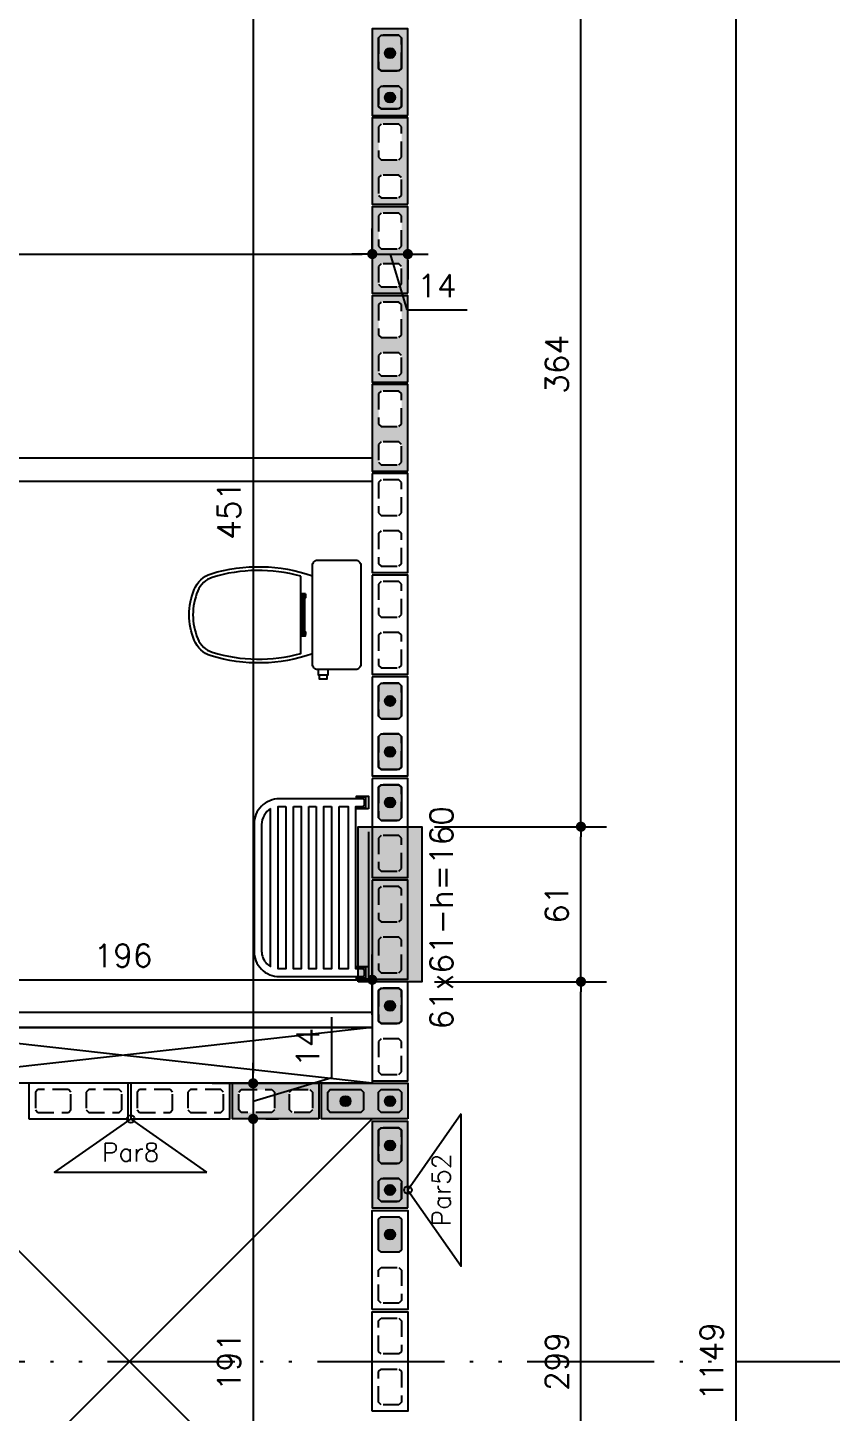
# Model space of a CAD drawing. Extents: x -14651 to 4579, y -10691 to -1290.
# Drawn here: x 3109 to 3425, y -9609 to -9064 of the extents above; entities that cross this region are included whole.
import ezdxf
from ezdxf.enums import TextEntityAlignment as Align

# ---------------------------------------------------------------- set-up
doc = ezdxf.new("R2010")
doc.units = 0
doc.header["$LTSCALE"] = 25
doc.linetypes.add('DASHED2', pattern=[0.375, 0.25, -0.125])
doc.linetypes.add('ESTILO_TQS_0004', pattern=[3.3, 2, -0.4, 0.05, -0.4, 0.05, -0.4])
for name, color, linetype in [('213', 252, 'Continuous'), ('241', 2, 'Continuous'), ('247', 50, 'Continuous'), ('248', 100, 'Continuous'), ('ABERTURAS', 53, 'Continuous'), ('ALVENARIA NÃO ESTRUTURAL', 242, 'Continuous'), ('Arranque', 14, 'Continuous'), ('COTA', 1, 'Continuous'), ('EIXOS', 1, 'ESTILO_TQS_0004'), ('FERRO', 5, 'Continuous'), ('Linha_fina', 1, 'Continuous'), ('Pena_1', 1, 'Continuous'), ('Pena_2', 2, 'Continuous'), ('PROJ', 252, 'Continuous'), ('TJANELA', 2, 'Continuous')]:
    doc.layers.add(name, color=color, linetype=linetype)
doc.styles.add('COTA', font='romans.shx')
doc.styles.add('Texto1', font='romans.shx', dxfattribs={"height": 9})
doc.dimstyles.new('forma', dxfattribs={"dimscale": 5, "dimtxt": 1.8, "dimasz": 0.8, "dimexe": 2, "dimexo": 1, "dimgap": 1, "dimtad": 1, "dimdec": 1, "dimzin": 9, "dimtxsty": 'COTA', "dimblk1": 'DOT', "dimblk2": 'DOT', "dimsah": 1, "dimcen": 0, "dimdle": 1, "dimclrd": 256, "dimclre": 256, "dimclrt": 2, "dimadec": 0, "dimazin": 0, "dimtfac": 1, "dimtdec": 0, "dimtmove": 0, "dimatfit": 3, "dimfxl": 1, "dimtolj": 1, "dimtzin": 0, "dimarcsym": 0})

# ---------------------------------------------------------------- blocks, each defined once
blk = doc.blocks.new('P4015', base_point=(5842102.11612, -8124149.02973))
blk.add_lwpolyline([(5842082.61612, -8124156.02973), (5842121.61612, -8124156.02973), (5842121.61612, -8124142.02973), (5842082.61612, -8124142.02973), (5842082.61612, -8124156.02973)])
at = {"color": 1, "linetype": 'DASHED2'}
for points in [[(5842085.11612, -8124152.52973), (5842086.11612, -8124153.52973), (5842098.11612, -8124153.52973), (5842099.11612, -8124152.52973), (5842099.11612, -8124145.52973), (5842098.11612, -8124144.52973), (5842086.11612, -8124144.52973), (5842085.11612, -8124145.52973), (5842085.11612, -8124152.52973)], [(5842105.11612, -8124152.52973), (5842106.11612, -8124153.52973), (5842118.11612, -8124153.52973), (5842119.11612, -8124152.52973), (5842119.11612, -8124145.52973), (5842118.11612, -8124144.52973), (5842106.11612, -8124144.52973), (5842105.11612, -8124145.52973), (5842105.11612, -8124152.52973)]]:
    blk.add_lwpolyline(points, dxfattribs=at)
blk = doc.blocks.new('P3515')
at = {"layer": '248'}
h = blk.add_hatch(color=100, dxfattribs=at)
h.paths.add_polyline_path([(17, 7), (-17, 7), (-17, -7), (17, -7)])
h.paths.add_polyline_path([(-5.5, -3.5), (-6.5, -4.5), (-13.5, -4.5), (-14.5, -3.5), (-14.5, 3.5), (-13.5, 4.5), (-6.5, 4.5), (-5.5, 3.5)], flags=16)
h.paths.add_polyline_path([(0.5, 3.5), (1.5, 4.5), (13.5, 4.5), (14.5, 3.5), (14.5, -3.5), (13.5, -4.5), (1.5, -4.5), (0.5, -3.5)], flags=16)
blk.add_lwpolyline([(-17, -7), (17, -7), (17, 7), (-17, 7), (-17, -7)])
at = {"color": 1, "linetype": 'DASHED2'}
for points in [[(-14.5, -3.5), (-13.5, -4.5), (-6.5, -4.5), (-5.5, -3.5), (-5.5, 3.5), (-6.5, 4.5), (-13.5, 4.5), (-14.5, 3.5), (-14.5, -3.5)], [(0.5, -3.5), (1.5, -4.5), (13.5, -4.5), (14.5, -3.5), (14.5, 3.5), (13.5, 4.5), (1.5, 4.5), (0.5, 3.5), (0.5, -3.5)]]:
    blk.add_lwpolyline(points, dxfattribs=at)
blk = doc.blocks.new('GR-1409')
at = {"layer": '213'}
h = blk.add_hatch(color=256, dxfattribs=at)
h.paths.add_polyline_path([(-6, 4.5), (-7, 3.5), (-7, -3.5), (-6, -4.5), (6, -4.5), (7, -3.5), (7, 3.5), (6, 4.5)])
h.paths.add_polyline_path([(-2, 0, 1), (2, 0, 1)], flags=16)
at = {"layer": 'Arranque'}
blk.add_hatch(color=256, dxfattribs=at).paths.add_polyline_path([(-2, 0, 1), (2, 0, 1)])
at = {"layer": '213'}
blk.add_lwpolyline([(-7, 3.5), (-6, 4.5), (6, 4.5), (7, 3.5), (7, -3.5), (6, -4.5), (-6, -4.5), (-7, -3.5), (-7, 3.5)], dxfattribs=at)
at = {"layer": 'FERRO', "linetype": 'Continuous'}
blk.add_circle((0, 0), 2, dxfattribs=at)
blk = doc.blocks.new('GR-0909')
at = {"layer": '213'}
h = blk.add_hatch(color=256, dxfattribs=at)
h.paths.add_polyline_path([(3.5, -4.5), (4.5, -3.5), (4.500001, 3.5), (3.500001, 4.5), (-3.499999, 4.5), (-4.499999, 3.5), (-4.5, -3.5), (-3.5, -4.5)])
h.paths.add_polyline_path([(-2, 0, -1), (2, 0, -1)], flags=16)
at = {"layer": 'Arranque'}
blk.add_hatch(color=256, dxfattribs=at).paths.add_polyline_path([(2, 0, 1), (-2, 0, 1)])
at = {"layer": '213'}
blk.add_lwpolyline([(3.500001, 4.5), (4.500001, 3.5), (4.5, -3.5), (3.5, -4.5), (-3.5, -4.5), (-4.5, -3.5), (-4.499999, 3.5), (-3.499999, 4.5), (3.500001, 4.5)], dxfattribs=at)
at = {"layer": 'FERRO', "linetype": 'Continuous'}
blk.add_circle((0, 0), 2, dxfattribs=at)
blk = doc.blocks.new('_IDNPAR_2')
at = {"color": 3}
blk.add_lwpolyline([(1, -0.7), (0, 0), (-1, -0.7)], close=True, dxfattribs=at)
blk.add_circle((0, 0), 0.05, dxfattribs=at)
at = {"layer": '247', "color": 2, "style": 'COTA', "flags": 8}
blk.add_attdef('ID', text='', height=0.24, dxfattribs=at).set_placement((0, -0.438), align=Align.MIDDLE_CENTER)
blk = doc.blocks.new('_Dot')
at = {"color": 0, "linetype": 'ByBlock', "lineweight": -2}
blk.add_line((-0.5, 0), (-1, 0), dxfattribs=at)
at = {"color": 0, "linetype": 'ByBlock', "const_width": 0.5}
blk.add_lwpolyline([(-0.25, 0, 1), (0.25, 0, 1)], format="xyb", close=True, dxfattribs=at)
blk = doc.blocks.new('*D107')
at = {"layer": 'COTA', "lineweight": -2, "transparency": 16777216}
for p, q in [((3269.02, -9439.6), (3336.59, -9439.6)), ((3326.59, -9734.6), (3326.59, -9443.6)), ((3269.02, -9738.6), (3336.59, -9738.6))]:
    blk.add_line(p, q, dxfattribs=at)
at = {"layer": 'Defpoints', "color": 0, "transparency": 16777216}
for p in [(3264.02, -9439.6), (3326.59, -9439.6), (3264.02, -9738.6)]:
    blk.add_point(p, dxfattribs=at)
at = {"layer": 'COTA', "lineweight": -2, "transparency": 16777216, "xscale": 4, "yscale": 4, "zscale": 4}
for p, rotation in [((3326.59, -9439.6), 90), ((3326.59, -9738.6), 270)]:
    blk.add_blockref('_Dot', p, dxfattribs=dict(at, rotation=rotation))
at = {"layer": 'COTA', "color": 2, "transparency": 16777216, "insert": (3317.09, -9589.1), "char_height": 9, "attachment_point": 5, "rotation": 90, "style": 'COTA'}
blk.add_mtext('\\A1;299 ', dxfattribs=at)
blk = doc.blocks.new('*D108')
at = {"layer": 'COTA', "lineweight": -2, "transparency": 16777216}
for p, q in [((3269.02, -9378.6), (3336.59, -9378.6)), ((3326.59, -9435.6), (3326.59, -9382.6)), ((3269.02, -9439.6), (3336.59, -9439.6))]:
    blk.add_line(p, q, dxfattribs=at)
at = {"layer": 'Defpoints', "color": 0, "transparency": 16777216}
for p in [(3264.02, -9378.6), (3326.59, -9378.6), (3264.02, -9439.6)]:
    blk.add_point(p, dxfattribs=at)
at = {"layer": 'COTA', "lineweight": -2, "transparency": 16777216, "xscale": 4, "yscale": 4, "zscale": 4}
for p, rotation in [((3326.59, -9378.6), 90), ((3326.59, -9439.6), 270)]:
    blk.add_blockref('_Dot', p, dxfattribs=dict(at, rotation=rotation))
at = {"layer": 'COTA', "color": 2, "transparency": 16777216, "insert": (3317.09, -9409.1), "char_height": 9, "attachment_point": 5, "rotation": 90, "style": 'COTA'}
blk.add_mtext('\\A1;61 ', dxfattribs=at)
blk = doc.blocks.new('*D109')
at = {"layer": 'COTA', "lineweight": -2, "transparency": 16777216}
for p, q in [((3263.52, -9014.6), (3336.59, -9014.6)), ((3326.59, -9374.6), (3326.59, -9018.6)), ((3269.02, -9378.6), (3336.59, -9378.6))]:
    blk.add_line(p, q, dxfattribs=at)
at = {"layer": 'Defpoints', "color": 0, "transparency": 16777216}
for p in [(3258.52, -9014.6), (3326.59, -9014.6), (3264.02, -9378.6)]:
    blk.add_point(p, dxfattribs=at)
at = {"layer": 'COTA', "lineweight": -2, "transparency": 16777216, "xscale": 4, "yscale": 4, "zscale": 4}
for p, rotation in [((3326.59, -9014.6), 90), ((3326.59, -9378.6), 270)]:
    blk.add_blockref('_Dot', p, dxfattribs=dict(at, rotation=rotation))
at = {"layer": 'COTA', "color": 2, "transparency": 16777216, "insert": (3317.09, -9196.6), "char_height": 9, "attachment_point": 5, "rotation": 90, "style": 'COTA'}
blk.add_mtext('\\A1;364 ', dxfattribs=at)
blk = doc.blocks.new('*D219')
at = {"layer": 'COTA', "lineweight": -2, "transparency": 16777216}
for p, q in [((2873.52, -9150.06), (2873.52, -9143.19)), ((3244.52, -9153.06), (3244.52, -9143.19)), ((2877.52, -9153.19), (3240.52, -9153.19))]:
    blk.add_line(p, q, dxfattribs=at)
at = {"layer": 'Defpoints', "color": 0, "transparency": 16777216}
for p in [(2873.52, -9155.06), (3244.52, -9153.19), (3244.52, -9158.06)]:
    blk.add_point(p, dxfattribs=at)
at = {"layer": 'COTA', "lineweight": -2, "transparency": 16777216, "xscale": 4, "yscale": 4, "zscale": 4, "rotation": 180}
blk.add_blockref('_Dot', (2873.52, -9153.19), dxfattribs=at)
at = {"layer": 'COTA', "lineweight": -2, "transparency": 16777216, "xscale": 4, "yscale": 4, "zscale": 4}
blk.add_blockref('_Dot', (3244.52, -9153.19), dxfattribs=at)
at = {"layer": 'COTA', "color": 2, "transparency": 16777216, "insert": (3059.02, -9143.69), "char_height": 9, "attachment_point": 5, "style": 'COTA'}
blk.add_mtext('\\A1;371 ', dxfattribs=at)
blk = doc.blocks.new('*D220')
at = {"layer": 'COTA', "lineweight": -2, "transparency": 16777216}
for p, q in [((3244.52, -9153.06), (3244.52, -9143.19)), ((3240.52, -9153.19), (3236.52, -9153.19)), ((3244.52, -9153.19), (3258.52, -9153.19)), ((3244.52, -9153.19), (3258.52, -9153.19)), ((3251.52, -9153.19), (3258.12, -9175.19)), ((3258.52, -9155.56), (3258.52, -9163.19)), ((3262.52, -9153.19), (3266.52, -9153.19)), ((3258.12, -9175.19), (3281.83, -9175.19))]:
    blk.add_line(p, q, dxfattribs=at)
at = {"layer": 'Defpoints', "color": 0, "transparency": 16777216}
for p in [(3258.52, -9150.56), (3258.52, -9153.19), (3244.52, -9158.06)]:
    blk.add_point(p, dxfattribs=at)
at = {"layer": 'COTA', "lineweight": -2, "transparency": 16777216, "xscale": 4, "yscale": 4, "zscale": 4}
blk.add_blockref('_Dot', (3244.52, -9153.19), dxfattribs=at)
at = {"layer": 'COTA', "lineweight": -2, "transparency": 16777216, "xscale": 4, "yscale": 4, "zscale": 4, "rotation": 180}
blk.add_blockref('_Dot', (3258.52, -9153.19), dxfattribs=at)
at = {"layer": 'COTA', "color": 2, "transparency": 16777216, "insert": (3269.97, -9165.69), "char_height": 9, "attachment_point": 5, "style": 'COTA'}
blk.add_mtext('\\A1;14 ', dxfattribs=at)
blk = doc.blocks.new('*D270')
at = {"layer": 'COTA', "lineweight": -2, "transparency": 16777216}
for p, q in [((3189.52, -9028.6), (3207.67, -9028.6)), ((3197.67, -9032.6), (3197.67, -9475.6)), ((3181.57, -9479.6), (3207.67, -9479.6))]:
    blk.add_line(p, q, dxfattribs=at)
at = {"layer": 'Defpoints', "color": 0, "transparency": 16777216}
for p in [(3184.52, -9028.6), (3176.57, -9479.6), (3197.67, -9479.6)]:
    blk.add_point(p, dxfattribs=at)
at = {"layer": 'COTA', "lineweight": -2, "transparency": 16777216, "xscale": 4, "yscale": 4, "zscale": 4}
for p, rotation in [((3197.67, -9028.6), 90), ((3197.67, -9479.6), 270)]:
    blk.add_blockref('_Dot', p, dxfattribs=dict(at, rotation=rotation))
at = {"layer": 'COTA', "color": 2, "transparency": 16777216, "insert": (3188.17, -9254.1), "char_height": 9, "attachment_point": 5, "rotation": 90, "style": 'COTA'}
blk.add_mtext('\\A1;451 ', dxfattribs=at)
blk = doc.blocks.new('*D271')
at = {"layer": 'COTA', "lineweight": -2, "transparency": 16777216}
for p, q in [((3228.67, -9477.3), (3228.67, -9453.58)), ((3197.67, -9475.6), (3197.67, -9471.6)), ((3197.67, -9486.6), (3228.67, -9477.3)), ((3181.57, -9479.6), (3207.67, -9479.6)), ((3197.67, -9479.6), (3197.67, -9493.6)), ((3197.67, -9479.6), (3197.67, -9493.6)), ((3202.67, -9493.6), (3207.67, -9493.6)), ((3197.67, -9497.6), (3197.67, -9501.6))]:
    blk.add_line(p, q, dxfattribs=at)
at = {"layer": 'Defpoints', "color": 0, "transparency": 16777216}
for p in [(3176.57, -9479.6), (3197.67, -9493.6), (3197.67, -9493.6)]:
    blk.add_point(p, dxfattribs=at)
at = {"layer": 'COTA', "lineweight": -2, "transparency": 16777216, "xscale": 4, "yscale": 4, "zscale": 4}
for p, rotation in [((3197.67, -9479.6), 270), ((3197.67, -9493.6), 90)]:
    blk.add_blockref('_Dot', p, dxfattribs=dict(at, rotation=rotation))
at = {"layer": 'COTA', "color": 2, "transparency": 16777216, "insert": (3219.17, -9465.44), "char_height": 9, "attachment_point": 5, "rotation": 90, "style": 'COTA'}
blk.add_mtext('\\A1;14 ', dxfattribs=at)
blk = doc.blocks.new('*D272')
at = {"layer": 'COTA', "lineweight": -2, "transparency": 16777216}
for p, q in [((3202.67, -9493.6), (3207.67, -9493.6)), ((3197.67, -9497.6), (3197.67, -9680.6)), ((3202.67, -9684.6), (3207.67, -9684.6))]:
    blk.add_line(p, q, dxfattribs=at)
at = {"layer": 'Defpoints', "color": 0, "transparency": 16777216}
for p in [(3197.67, -9493.6), (3197.67, -9684.6), (3197.67, -9684.6)]:
    blk.add_point(p, dxfattribs=at)
at = {"layer": 'COTA', "lineweight": -2, "transparency": 16777216, "xscale": 4, "yscale": 4, "zscale": 4}
for p, rotation in [((3197.67, -9493.6), 90), ((3197.67, -9684.6), 270)]:
    blk.add_blockref('_Dot', p, dxfattribs=dict(at, rotation=rotation))
at = {"layer": 'COTA', "color": 2, "transparency": 16777216, "insert": (3188.17, -9589.1), "char_height": 9, "attachment_point": 5, "rotation": 90, "style": 'COTA'}
blk.add_mtext('\\A1;191 ', dxfattribs=at)
blk = doc.blocks.new('*D277')
at = {"layer": 'COTA', "lineweight": -2, "transparency": 16777216}
for p, q in [((3263.52, -9014.6), (3397.49, -9014.6)), ((3387.49, -9018.6), (3387.49, -10159.6)), ((3263.52, -10163.6), (3397.49, -10163.6))]:
    blk.add_line(p, q, dxfattribs=at)
at = {"layer": 'Defpoints', "color": 0, "transparency": 16777216}
for p in [(3258.52, -9014.6), (3258.52, -10163.6), (3387.49, -10163.6)]:
    blk.add_point(p, dxfattribs=at)
at = {"layer": 'COTA', "lineweight": -2, "transparency": 16777216, "xscale": 4, "yscale": 4, "zscale": 4}
for p, rotation in [((3387.49, -9014.6), 90), ((3387.49, -10163.6), 270)]:
    blk.add_blockref('_Dot', p, dxfattribs=dict(at, rotation=rotation))
at = {"layer": 'COTA', "color": 2, "transparency": 16777216, "insert": (3377.99, -9589.1), "char_height": 9, "attachment_point": 5, "rotation": 90, "style": 'COTA'}
blk.add_mtext('\\A1;1149 ', dxfattribs=at)
blk = doc.blocks.new('*U311')
at = {"linetype": 'Continuous'}
for p, q in [((0, 1.96), (0.22, 0)), ((0.22, 1.96), (0, 0))]:
    blk.add_line(p, q, dxfattribs=at)
blk = doc.blocks.new('layout-inferior 1')
at = {"layer": 'ALVENARIA NÃO ESTRUTURAL'}
for p, q in [((30894.19, -9233.6), (30689.19, -9233.6)), ((30698.19, -9242.6), (30894.19, -9242.6)), ((30698.19, -9451.6), (30894.19, -9451.6)), ((30894.19, -9457.6), (30698.19, -9457.6))]:
    blk.add_line(p, q, dxfattribs=at)
at = {"layer": 'Pena_2'}
blk.add_lwpolyline([(30698.19, -9457.6), (30894.19, -9457.6), (30894.19, -9479.6), (30698.19, -9479.6), (30698.19, -9457.6)], dxfattribs=at)
at = {"layer": 'PROJ'}
for p, q in [((30867.94, -9286.95), (30866.08, -9286.95)), ((30867.94, -9287.64), (30866.08, -9287.64)), ((30867.94, -9287.75), (30866.08, -9287.75)), ((30867.94, -9288.45), (30866.08, -9288.45)), ((30866.77, -9287.64), (30866.77, -9287.75)), ((30866.77, -9288.45), (30866.77, -9301.95)), ((30867.55, -9287.64), (30867.55, -9287.75)), ((30867.55, -9288.45), (30867.55, -9301.95)), ((30867.94, -9286.95), (30867.94, -9287.64)), ((30867.94, -9287.75), (30867.94, -9288.45)), ((30892.69, -9380.6), (30892.69, -9437.6))]:
    blk.add_line(p, q, dxfattribs=at)
for points in [[(30876.69, -9316.7), (30873.09, -9316.7), (30872.69, -9316.7, -0.414214), (30870.69, -9314.7), (30870.69, -9275.7, -0.414214), (30872.69, -9273.7), (30887.69, -9273.7, -0.414214), (30889.69, -9275.7), (30889.69, -9314.7, -0.414214), (30887.69, -9316.7)], [(30866.08, -9280.01, 0.143138), (30831.27, -9280.46, 0.214265), (30825.58, -9285.78, 0.199973), (30825.58, -9304.62, 0.214265), (30831.27, -9309.93, 0.143138), (30866.08, -9310.38)], [(30857.69, -9437.6), (30890.19, -9437.6, 0.414214), (30891.19, -9436.6), (30891.19, -9435.6, 0.414214), (30890.19, -9434.6), (30887.69, -9434.6), (30887.69, -9370.6), (30890.19, -9370.6, 0.414171), (30891.19, -9369.6), (30891.19, -9368.6, 0.414214), (30890.19, -9367.6), (30857.69, -9367.6, 0.414214), (30847.69, -9377.6), (30847.69, -9427.6, 0.414214)], [(30854.23, -9371.49, 0.26453), (30850.69, -9377.7), (30850.69, -9427.58, 0.199638), (30852.75, -9432.53, 0.065744), (30854.23, -9433.66)], [(30860.19, -9370.6), (30860.19, -9434.6), (30857.77, -9434.6, -0.018835), (30857.23, -9434.58), (30857.23, -9370.62, -0.016188), (30857.68, -9370.6)]]:
    blk.add_lwpolyline(points, format="xyb", close=True, dxfattribs=at)
blk.add_lwpolyline([(30870.69, -9310.51, -0.160999), (30830.8, -9311.36, -0.2149), (30824.19, -9305.2, -0.2), (30824.19, -9285.2, -0.2149), (30830.8, -9279.03, -0.160999), (30870.69, -9279.89)], format="xyb", dxfattribs=at)
for points in [[(30867.94, -9286.95), (30866.08, -9286.95), (30866.08, -9288.45), (30867.94, -9288.45)], [(30867.94, -9301.95), (30866.08, -9301.95), (30866.08, -9303.45), (30867.94, -9303.45)], [(30892.69, -9371.6), (30888.19, -9371.6), (30888.19, -9371.1), (30891.69, -9371.1), (30891.69, -9367.1), (30888.04, -9367.1), (30888.04, -9366.6), (30892.69, -9366.6)], [(30863.19, -9370.6), (30866.19, -9370.6), (30866.19, -9434.6), (30863.19, -9434.6)], [(30881.19, -9370.6), (30884.68, -9370.6), (30884.69, -9434.6), (30881.19, -9434.6)], [(30892.69, -9438.6), (30888.04, -9438.6), (30888.04, -9438.1), (30891.69, -9438.1), (30891.69, -9434.1), (30888.19, -9434.1), (30888.19, -9433.6), (30892.69, -9433.6)]]:
    blk.add_lwpolyline(points, close=True, dxfattribs=at)
for points in [[(30866.08, -9301.95), (30867.94, -9301.95), (30867.94, -9302.64), (30866.08, -9302.64)], [(30876.69, -9316.7), (30876.69, -9319), (30876.39, -9319), (30876.39, -9320.5), (30873.39, -9320.5), (30873.39, -9319), (30873.09, -9319), (30873.09, -9316.7)], [(30876.39, -9319), (30873.39, -9319)], [(30872.19, -9370.6), (30872.19, -9434.6), (30869.19, -9434.6), (30869.19, -9370.6)], [(30869.19, -9370.6), (30872.19, -9370.6)], [(30878.19, -9370.6), (30878.19, -9434.6), (30875.19, -9434.6), (30875.19, -9370.6), (30878.19, -9370.6)]]:
    blk.add_lwpolyline(points, dxfattribs=at)
for centre in [(30867.19, -9287.7), (30867.19, -9302.7)]:
    blk.add_circle(centre, 0.75, dxfattribs=at)
at = {"layer": 'Pena_1', "xscale": -100, "yscale": 100, "zscale": 100, "rotation": 270.0000000000001}
blk.add_blockref('*U311', (30698.19, -9479.6), dxfattribs=at)
blk = doc.blocks.new('*D335')
at = {"layer": 'COTA', "lineweight": -2, "transparency": 16777216}
for p, q in [((3048.52, -9452.6), (3048.52, -9428.85)), ((3244.52, -9452.6), (3244.52, -9428.85)), ((3052.52, -9438.85), (3240.52, -9438.85))]:
    blk.add_line(p, q, dxfattribs=at)
at = {"layer": 'Defpoints', "color": 0, "transparency": 16777216}
for p in [(3244.52, -9438.85), (3048.52, -9457.6), (3244.52, -9457.6)]:
    blk.add_point(p, dxfattribs=at)
at = {"layer": 'COTA', "lineweight": -2, "transparency": 16777216, "xscale": 4, "yscale": 4, "zscale": 4, "rotation": 180}
blk.add_blockref('_Dot', (3048.52, -9438.85), dxfattribs=at)
at = {"layer": 'COTA', "lineweight": -2, "transparency": 16777216, "xscale": 4, "yscale": 4, "zscale": 4}
blk.add_blockref('_Dot', (3244.52, -9438.85), dxfattribs=at)
at = {"layer": 'COTA', "color": 2, "transparency": 16777216, "insert": (3146.52, -9429.35), "char_height": 9, "attachment_point": 5, "style": 'COTA'}
blk.add_mtext('\\A1;196 ', dxfattribs=at)

msp = doc.modelspace()

# ---------------------------------------------------------------- hatches: boundary and pattern name
at = {"layer": 'ABERTURAS', "transparency": 33554457}
msp.add_hatch(color=256, dxfattribs=at).paths.add_polyline_path([(3239.02, -9439.6), (3239.02, -9378.6), (3264.02, -9378.6), (3264.02, -9439.6)])

# ---------------------------------------------------------------- linework, layer by layer
at = {"layer": 'ABERTURAS'}
msp.add_lwpolyline([(3239.02, -9439.6), (3239.02, -9378.6), (3264.02, -9378.6), (3264.02, -9439.6)], close=True, dxfattribs=at)
at = {"layer": 'EIXOS'}
msp.add_line((-572.08, -9589.1), (3672.89, -9589.1), dxfattribs=at)
at = {"layer": 'Linha_fina'}
for points in [[(3053.52, -9493.6), (3244.52, -9684.6)], [(3053.52, -9684.6), (3244.52, -9493.6)]]:
    msp.add_lwpolyline(points, dxfattribs=at)

# ---------------------------------------------------------------- block references
at = {"rotation": 90}
for p in [(3251.52, -9074.1), (3251.52, -9329.1), (3251.52, -9349.1), (3251.52, -9369.1), (3251.52, -9449.1), (3251.52, -9504.1), (3251.52, -9539.1)]:
    msp.add_blockref('GR-1409', p, dxfattribs=at)
for name, p in [('GR-0909', (3251.52, -9091.6)), ('GR-1409', (3234.02, -9486.6)), ('GR-0909', (3251.52, -9486.6)), ('GR-0909', (3251.52, -9521.6))]:
    msp.add_blockref(name, p)
at = {"layer": '241'}
for name, p, rotation in [('P3515', (3251.52, -9081.6), 90.00000000000001), ('P3515', (3251.52, -9116.6), 90.00000000000001), ('P3515', (3251.52, -9151.6), 90.00000000000001), ('P3515', (3251.52, -9186.6), 90.00000000000001), ('P3515', (3251.52, -9221.6), 90.00000000000001), ('P4015', (3251.52, -9259.1), 270.0000000000007), ('P4015', (3251.52, -9299.1), 270.0000000000007), ('P4015', (3251.52, -9339.1), 270.0000000000007), ('P4015', (3251.52, -9379.1), 270.0000000000007), ('P4015', (3251.52, -9419.1), 270.0000000000007), ('P4015', (3251.52, -9459.1), 270.0000000000007), ('P3515', (3251.52, -9511.6), 90.00000000000001)]:
    msp.add_blockref(name, p, dxfattribs=dict(at, rotation=rotation))
for p in [(3129.02, -9486.6), (3169.02, -9486.6)]:
    msp.add_blockref('P4015', p, dxfattribs=at)
at = {"layer": '241', "xscale": -1}
for p in [(3206.52, -9486.6), (3241.52, -9486.6)]:
    msp.add_blockref('P3515', p, dxfattribs=at)
at = {"layer": '241', "xscale": -1, "rotation": 270}
for p in [(3251.52, -9549.1), (3251.52, -9589.1)]:
    msp.add_blockref('P4015', p, dxfattribs=at)
at = {"layer": '247', "linetype": 'Continuous', "xscale": 30, "yscale": 30, "zscale": 30}
msp.add_blockref('_IDNPAR_2', (3149.52, -9493.6), dxfattribs=at).add_auto_attribs({'ID': 'Par8'})
at = {"layer": '247', "linetype": 'Continuous', "xscale": 30, "yscale": 30, "zscale": 30, "rotation": 90}
msp.add_blockref('_IDNPAR_2', (3258.52, -9521.6), dxfattribs=at).add_auto_attribs({'ID': 'Par52'})
at = {"layer": 'Pena_2'}
msp.add_blockref('layout-inferior 1', (-27649.68, 0), dxfattribs=at)

# ---------------------------------------------------------------- texts
at = {"layer": 'TJANELA', "style": 'Texto1'}
msp.add_text('61x61-h=160', height=9, rotation=90, dxfattribs=at).set_placement((3276.23, -9414.45), align=Align.CENTER)

# ---------------------------------------------------------------- dimensions: what is measured, and where the dimension line sits
at = {"layer": 'COTA'}
for base, p1, p2, override, picture, middle in [((3326.59, -9014.6), (3264.02, -9378.6), (3258.52, -9014.6), {"dimpost": ' ', "dimtmove": 1}, '*D109', (3317.09, -9196.6)), ((3387.49, -10163.6), (3258.52, -9014.6), (3258.52, -10163.6), {"dimpost": ' '}, '*D277', (3377.99, -9589.1)), ((3197.67, -9479.6), (3184.52, -9028.6), (3176.57, -9479.6), {"dimpost": ' '}, '*D270', (3188.17, -9254.1)), ((3326.59, -9378.6), (3264.02, -9439.6), (3264.02, -9378.6), {"dimpost": ' ', "dimtmove": 1}, '*D108', (3317.09, -9409.1)), ((3326.59, -9439.6), (3264.02, -9738.6), (3264.02, -9439.6), {"dimpost": ' ', "dimtmove": 1}, '*D107', (3317.09, -9589.1)), ((3197.67, -9493.6), (3176.57, -9479.6), (3197.67, -9493.6), {"dimpost": ' ', "dimtmove": 1}, '*D271', (3219.17, -9472.3)), ((3197.67, -9684.6), (3197.67, -9493.6), (3197.67, -9684.6), {"dimpost": ' ', "dimtmove": 1}, '*D272', (3188.17, -9589.1))]:
    dim = msp.add_linear_dim(base=base, p1=p1, p2=p2, angle=90, dimstyle='forma', override=override, dxfattribs=at)
    dim.commit()
    dim.dimension.update_dxf_attribs({"geometry": picture, "text_midpoint": middle})
for base, p1, p2, override, picture, middle in [((3244.52, -9153.19), (2873.52, -9155.06), (3244.52, -9158.06), {"dimpost": ' ', "dimtmove": 1}, '*D219', (3059.02, -9143.69)), ((3258.52, -9153.19), (3244.52, -9158.06), (3258.52, -9150.56), {"dimpost": ' ', "dimtmove": 1}, '*D220', (3263.12, -9165.69)), ((3244.52, -9438.85), (3048.52, -9457.6), (3244.52, -9457.6), {"dimpost": ' '}, '*D335', (3146.52, -9429.35))]:
    dim = msp.add_linear_dim(base=base, p1=p1, p2=p2, dimstyle='forma', override=override, dxfattribs=at)
    dim.commit()
    dim.dimension.update_dxf_attribs({"geometry": picture, "text_midpoint": middle})

doc.saveas('drawing.dxf')
